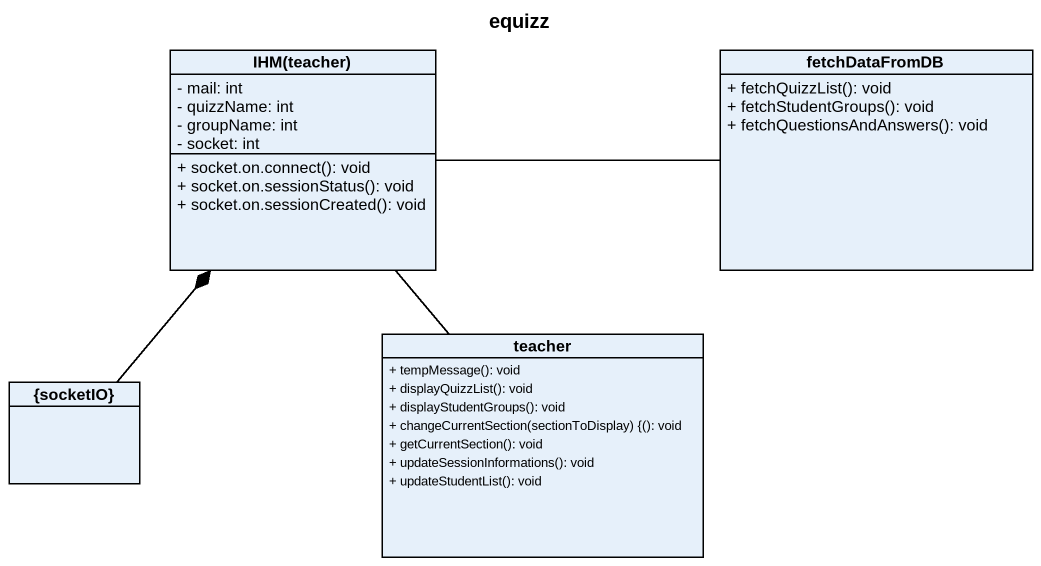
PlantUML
@startuml
title equizz
hide circle
hide empty members
skinparam classAttributeIconSize 0
class "IHM(teacher)" as IHM_teacher {
  - mail: int
  - quizzName: int
  - groupName: int
  - socket: int
  + socket.on.connect(): void
  + socket.on.sessionStatus(): void
  + socket.on.sessionCreated(): void
}
class fetchDataFromDB {
  + fetchQuizzList(): void
  + fetchStudentGroups(): void
  + fetchQuestionsAndAnswers(): void
}
class teacher {
  + tempMessage(): void
  + displayQuizzList(): void
  + displayStudentGroups(): void
  + changeCurrentSection(sectionToDisplay) {(): void
  + getCurrentSection(): void
  + updateSessionInformations(): void
  + updateStudentList(): void
}
class "{socketIO}" as socketIO
fetchDataFromDB -left- IHM_teacher
teacher -up- IHM_teacher
socketIO -up-* IHM_teacher
@enduml
